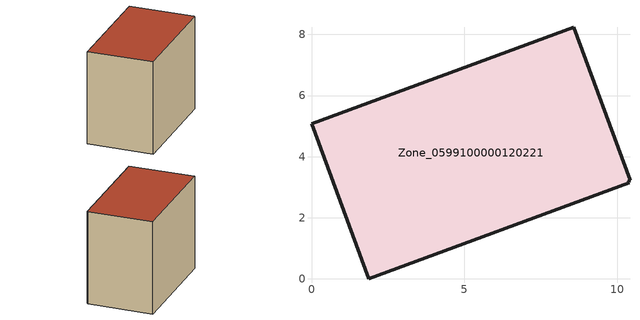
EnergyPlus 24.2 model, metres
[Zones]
Zone_0599100000120221
 floor ground (C_G): 10.43,3.23 10.37,3.21 10.39,3.14 1.87,0 0,5.08 8.58,8.24 z0
 wall outside (C_F): 10.43,3.23 8.58,8.24 0,5.08 1.87,0 10.39,3.14 10.37,3.21 10.43,3.23 z0:7.75
 roof outside (C_R): 10.37,3.21 10.43,3.23 8.58,8.24 0,5.08 1.87,0 10.39,3.14 z7.75
[BUILDING]
Pand.0599100000120221: North Axis=0; Terrain=City; Loads Convergence Tolerance Value=0.04; Temperature Convergence Tolerance Value=0.4; Solar Distribution=FullExterior; Maximum Number of Warmup Days=25; Minimum Number of Warmup Days=1
[Site:Location]
Rotterdam.The.Hague.AP_ZH_NLD Design_Conditions: Latitude=51.96; Longitude=4.45; Time Zone=1; Elevation=-4.5
[SITE:GROUNDTEMPERATURE:BUILDINGSURFACE]
18, 18, 18, 18, 18, 18, 18, 18, 18, 18, 18, 18
[MATERIAL] Thermal Absorptance=0.9; Solar Absorptance=0.7; Visible Absorptance=0.7
Name | Roughness | Thickness | Conductivity | Density | Specific Heat
G.TI.1975-1991 | MediumSmooth | 0.15 | 0.288461 | 540 | 1210
F.TI.1975-1991 | Rough | 0.3 | 0.230769 | 1920 | 840
R.TI.1975-1991 | MediumRough | 0.2 | 0.153846 | 1500 | 1000
[CONSTRUCTION]
C_G: G.TI.1975-1991
C_F: F.TI.1975-1991
C_R: R.TI.1975-1991
[ZONE]
Zone_0599100000120221: Type=1; Multiplier=1; Ceiling Height=Autocalculate; Volume=Autocalculate; Floor Area=autocalculate; Part of Total Floor Area=Yes
[ZONEINFILTRATION:DESIGNFLOWRATE]
Infil_Zone_0599100000120221: Zone or ZoneList or Space or SpaceList=Zone_0599100000120221; Schedule=AlwaysOn; Design Flow Rate Calculation Method=Flow/Area; Flow Rate per Floor Area=0.003; Constant Term Coefficient=1; Temperature Term Coefficient=0; Velocity Term Coefficient=0; Velocity Squared Term Coefficient=0
[HVACTEMPLATE:ZONE:IDEALLOADSAIRSYSTEM]
Zone_0599100000120221: Maximum Heating Supply Air Temperature=50; Minimum Cooling Supply Air Temperature=13; Maximum Heating Supply Air Humidity Ratio=0.0156; Minimum Cooling Supply Air Humidity Ratio=0.0077; Heating Limit=NoLimit; Cooling Limit=NoLimit; Dehumidification Control Type=ConstantSensibleHeatRatio; Cooling Sensible Heat Ratio=0.7; Dehumidification Setpoint=60; Humidification Control Type=None; Humidification Setpoint=30; Outdoor Air Method=None; Outdoor Air Flow Rate per Person=0.00944; Outdoor Air Flow Rate per Zone Floor Area=0; Outdoor Air Flow Rate per Zone=0; Demand Controlled Ventilation Type=None; Outdoor Air Economizer Type=NoEconomizer; Heat Recovery Type=None; Sensible Heat Recovery Effectiveness=0.7; Latent Heat Recovery Effectiveness=0.65
[ZONECONTROL:THERMOSTAT]
ThermostatControl_Zone_0599100000120221: Zone or ZoneList=Zone_0599100000120221; Control Type Schedule=DualSetpointControlType; Control 1=Thermostat_Zone_0599100000120221; Temperature Difference Between Cutout And Setpoint=0
[THERMOSTATSETPOINT:DUALSETPOINT]
Thermostat_Zone_0599100000120221: Heating Setpoint Temperature Schedule=HeatingSetpoint_Zone_0599100000120221; Cooling Setpoint Temperature Schedule=CoolingSetpoint_Zone_0599100000120221
[SCHEDULE:COMPACT]
HeatingSetpoint_Zone_0599100000120221: Through: 12/31, For: AllDays, Until: 24:00, 21
CoolingSetpoint_Zone_0599100000120221: Through: 12/31, For: AllDays, Until: 24:00, 24
DualSetpointControlType: Through: 12/31, For: AllDays, Until: 24:00, 4
AlwaysOn: Through: 12/31, For: AllDays, Until: 24:00, 1
